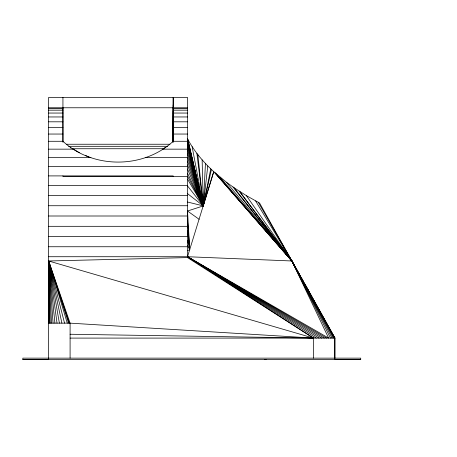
<?xml version="1.0" encoding="UTF-8"?>
<svg xmlns="http://www.w3.org/2000/svg" width="457" height="457" viewBox="0 0 457 457"><rect width="100%" height="100%" fill="white"/><g stroke="black" fill="none" stroke-linecap="round" stroke-linejoin="round"><path stroke-width="0.69" d="M173.02 127.56L172.935 141.967L173.203 97.427L173.203 142.047M172.986 142.167L173.203 110.971M172.826 141.733L173.003 129.845M48.619 141.282L62.935 141.282C92.914 168.981 143.218 169.039 173.203 141.282L173.203 104.882M187.519 202.023L203.285 205.901L187.519 138.854C192.363 147.805 198.447 156.077 205.456 163.452L203.285 205.901L187.519 211.02L189.712 249.648L187.519 250.722M205.456 163.452L207.764 165.942L203.285 205.901L187.519 193.625M207.764 165.942L210.751 168.822L203.285 205.901L187.519 185.953M210.751 168.822L211.425 169.473L203.285 205.901L187.519 179.133M211.425 169.473L213.745 171.649L203.285 205.901L187.519 176.202M310.429 295.119L310.811 294.862M165.383 147.48L162.618 149.159L187.519 149.159M264.746 359.573L266.128 359.425M313.473 358.139L313.473 338.094L187.519 257.594L48.619 260.981L48.813 323.145M173.146 107.772L173.197 141.282L187.519 141.282M48.619 107.772L187.519 107.772M48.619 108.383L62.935 108.383M173.203 108.383L187.519 108.383M48.619 110.171L62.935 110.171M173.203 110.171L187.519 110.171M48.619 113.05L62.935 113.05M173.203 113.05L187.519 113.05M48.619 116.958L62.935 116.958M173.203 116.958L187.519 116.958M48.619 121.808L62.935 121.808M173.203 121.808L187.519 121.808M48.619 127.526L62.935 127.526M173.203 127.526L187.519 127.526M48.619 134.044L62.935 134.044M173.203 134.044L187.519 134.044M66.505 144.246L169.935 144.246M68.641 146.309L167.759 146.309M72.16 148.748L164.423 148.731M48.619 149.159L73.52 149.159L79.329 152.701M48.619 157.608L90.909 157.608M145.235 157.608L187.519 157.608M48.619 166.548L187.519 166.548M48.619 175.905L173.203 175.905L173.203 176.448M187.519 176.448L62.935 176.448L62.935 175.905M48.619 185.605L187.519 185.605M48.619 195.573L187.519 195.573M48.619 205.73L187.519 205.73M48.619 216.001L187.519 216.001M48.619 226.312L187.519 226.312M48.619 236.583L187.519 236.583M48.619 246.746L187.519 246.746M48.619 256.725L187.519 256.725L291.892 260.981L334.758 338.094M48.619 323.145L70.092 323.145L313.473 338.094L187.519 256.725L213.745 171.649M70.092 338.094L334.947 338.094L334.947 358.174M22.85 359.573L360.716 359.573L360.716 358.139L22.85 358.139L22.85 359.573L48.619 359.562M334.947 359.562L360.716 359.573M70.092 334.25L313.473 338.094L48.619 260.981L49.367 323.145M85.608 155.546L89.069 157.031M334.204 338.094L291.892 260.981L213.87 171.781L226.421 182.234L234.053 187.741L246.38 195.642L259.559 203.011L334.947 338.094L304.716 283.877L309.663 292.806M326.527 338.094L187.519 256.725L316.273 338.094M324.196 338.094L187.519 256.725L319.026 338.094M321.682 338.094L187.519 256.725L328.64 338.094L291.892 260.981L258.291 202.342M187.519 211.02L199.126 219.303M215.11 172.883L291.892 260.981L333.296 338.094M215.321 173.066L291.892 260.981L332.05 338.094M219.971 177.127L291.892 260.981L330.491 338.094M226.421 182.234L291.892 260.981L255.617 200.977M233.013 187.022L291.892 260.981L246.38 195.642M234.053 187.741L291.892 260.981L239.685 191.489M239.257 191.192L291.892 260.981M295.188 266.882L299.598 274.703L299.603 276.108M301.34 277.827L303.254 281.261M187.519 245.603L189.712 249.648L187.519 220.514M187.519 173.272L203.285 205.901L202.137 159.859M187.519 169.033L203.285 205.901L197.83 154.575M187.519 164.948L203.285 205.901L196.904 153.449M187.519 161.041L203.285 205.901L192.14 146.697M69.355 323.145L48.619 260.981L50.27 323.145M187.519 157.305L203.285 205.901L187.901 139.614M68.613 323.145L48.619 260.981L51.515 323.145M187.519 153.752L203.285 205.901L187.519 139.088M67.293 323.145L48.619 260.981L53.081 323.145M187.519 150.399L203.285 205.901L187.519 141.584M187.519 147.251L203.285 205.901L187.519 144.309M64.546 323.145L48.619 260.981L54.931 323.145M187.519 240.485L189.712 249.648L187.519 230.374M61.889 323.145L48.619 260.981L70.092 323.145L70.092 358.139M59.37 323.145L48.619 260.981L57.039 323.145M323.784 318.106L323.887 319.432M48.619 292.126L48.682 293.371M62.935 107.772L62.946 142.018M334.758 337.752L334.758 358.859M187.519 257.594L187.519 97.427L48.619 97.427L48.619 358.865M70.761 147.48L70.761 148.034M62.935 97.427L62.935 141.99"/></g></svg>
